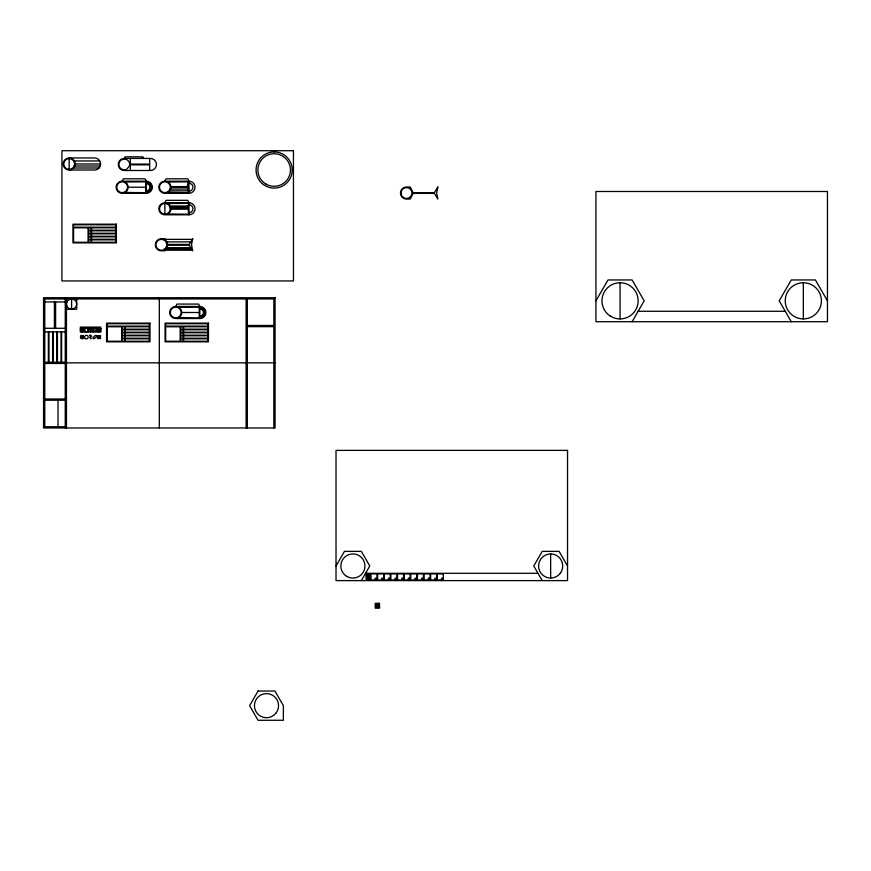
<?xml version="1.0" encoding="UTF-8"?>
<svg xmlns="http://www.w3.org/2000/svg" width="871" height="871" viewBox="0 0 871 871"><rect width="100%" height="100%" fill="white"/><g stroke="black" fill="none" stroke-linecap="round" stroke-linejoin="round"><path stroke-width="1.31" d="M170.607 189.094L170.901 187.232L188.386 187.232L188.386 192.665L167.885 192.458A6.032 6.032 0 0 0 169.355 191.272L169.747 190.782A6.032 6.032 0 0 0 170.607 189.094L188.386 189.04M124.303 158.435L150.4 158.435A6.032 6.032 0 0 1 156.432 164.467A6.032 6.032 0 0 1 150.4 170.498L124.303 170.498A6.032 6.032 0 0 1 118.271 164.467A6.032 6.032 0 0 1 124.303 158.435L125.097 156.834L142.844 156.834L143.65 158.435M122.158 181.201L123.366 178.795L145.065 178.795L146.274 181.201A6.032 6.032 0 0 1 152.305 187.232A6.032 6.032 0 0 1 146.274 193.264L122.158 193.264A6.032 6.032 0 0 1 116.126 187.232A6.032 6.032 0 0 1 122.158 181.201L146.274 181.201M164.869 181.201L166.078 178.795L187.777 178.795L188.985 181.201A6.032 6.032 0 0 1 195.017 187.232A6.032 6.032 0 0 1 188.985 193.264L164.869 193.264A6.032 6.032 0 0 1 158.838 187.232A6.032 6.032 0 0 1 164.869 181.201L188.985 181.201L188.985 193.264M164.869 202.747L166.078 200.33L187.777 200.33L188.985 202.747A6.032 6.032 0 0 1 195.017 208.768A6.032 6.032 0 0 1 188.985 214.799L164.869 214.799A6.032 6.032 0 0 1 158.838 208.768A6.032 6.032 0 0 1 164.869 202.747L188.985 202.747L188.985 214.799M175.724 306.472L176.933 304.066L198.632 304.066L199.84 306.472A6.032 6.032 0 0 1 205.872 312.504A6.032 6.032 0 0 1 199.84 318.536L175.724 318.536A6.032 6.032 0 0 1 169.693 312.504A6.032 6.032 0 0 1 175.724 306.472L199.84 306.472M336.021 565.987L344.47 551.376L361.345 551.376L369.783 565.987L361.345 580.609M595.938 300.833L608.002 279.95L632.117 279.95L644.17 300.833L632.117 321.715M93.981 331.818C91.27 332.091 95.266 327.354 96.485 328.519C96.931 330.142 94.275 332.33 93.273 330.849M93.981 338.786C91.27 338.993 95.244 334.355 96.485 335.487C96.703 337.632 94.275 339.037 93.273 337.806M803.334 318.917L804.281 318.895A18.084 18.084 0 0 0 817.967 311.47L818.5 310.686A18.084 18.084 0 0 0 813.96 286.2L813.187 285.666A18.084 18.084 0 0 0 788.168 310.686L788.701 311.47A18.084 18.084 0 0 0 803.334 318.917L803.334 282.748M74.394 160.961L99.773 160.961M75.2 163.977L100.579 163.977M74.852 165.991L100.23 165.991M292.242 170.008A18.084 18.084 0 0 0 265.111 154.341A18.084 18.084 0 0 0 265.111 185.675A18.084 18.084 0 0 0 292.242 170.008L293.451 170.008M128.189 187.232L145.675 187.232M169.693 190.847L188.386 190.847M170.215 206.002L188.386 206.002M170.716 207.32L188.386 207.32M165.425 239.362L191.805 239.362M166.688 241.898L190.531 241.898M166.688 247.691L190.531 247.691M166.056 248.954L191.163 248.954M165.425 250.217L191.805 250.217M44.759 301.954L65.249 301.954M66.457 309.194L76.713 309.194L76.713 298.938M638.138 311.274L785.25 311.274M181.756 312.504L199.241 312.504M100.862 327.115L80.361 327.115L80.361 331.938L83.986 331.938L83.986 328.323L80.361 328.323M44.759 328.28L65.249 328.28M44.759 331.895L65.249 331.895M66.457 362.249L44.759 362.249L44.759 298.938L273.853 298.938L273.853 325.471L247.331 325.471L247.331 298.938M66.457 362.848L275.062 362.848M66.457 363.447L44.759 363.447L44.759 426.757L66.457 426.757M44.759 399.016L66.457 399.016M44.759 400.225L66.457 400.225M365.57 573.303L537.995 573.303M377.023 578.202L375.216 578.202L375.216 580.01M383.654 578.202L381.846 578.202L381.846 580.01M390.284 578.202L388.477 578.202L388.477 580.01M396.915 578.202L395.107 578.202L395.107 580.01M403.545 578.202L401.738 578.202L401.738 580.01M410.176 578.202L408.368 578.202L408.368 580.01M416.817 578.202L414.999 578.202L414.999 580.01M423.448 578.202L421.64 578.202L421.64 580.01M430.078 578.202L428.271 578.202L428.271 580.01M436.709 578.202L434.901 578.202L434.901 580.01M443.339 578.202L441.532 578.202L441.532 580.01M188.985 183.215L190.226 183.411A4.017 4.017 0 0 1 188.985 191.25M188.985 204.75L190.226 204.946A4.017 4.017 0 0 1 188.985 212.785M89.887 328.323L90.617 331.938L91.335 328.323M827.45 300.833L815.398 279.95L791.282 279.95L779.218 300.833L791.282 321.715M567.533 565.987L559.095 551.376L542.219 551.376L533.771 565.987L542.219 580.609M620.054 282.748L620.054 318.917M550.657 553.934L550.657 578.05M274.158 150.716L274.158 151.924M273.853 427.955L273.853 326.669L247.331 326.669L247.331 427.955M246.123 298.938L246.123 427.955M164.869 203.346L164.869 214.201M159.306 297.73L159.306 427.955M149.681 158.435L149.681 164.107L130.323 164.107L130.323 158.435M149.681 170.498L149.681 164.826L130.323 164.826L130.323 170.498M71.585 298.938L71.585 309.194M66.457 297.73L66.457 427.955M65.249 297.73L65.249 427.955M61.634 331.895L61.634 362.249M61.035 331.895L61.035 362.249M58.019 400.225L58.019 426.757M57.421 331.895L57.421 362.249M56.811 331.895L56.811 362.249M55.602 301.954L55.602 328.28M54.405 301.954L54.405 328.28M53.196 331.895L53.196 362.249M52.598 331.895L52.598 362.249M48.972 331.895L48.972 362.249M48.373 331.895L48.373 362.249M73.654 168.016A6.032 6.032 0 0 1 63.746 166.622A6.032 6.032 0 0 1 68.755 157.967A6.032 6.032 0 0 1 74.906 165.838L73.665 167.994L99.044 167.994L100.285 165.838A6.032 6.032 0 0 0 94.547 157.945L69.168 157.945L69.168 170.008L94.547 170.008A6.032 6.032 0 0 0 99.033 168.016M146.274 182.714A4.518 4.518 0 0 1 150.792 187.232A4.518 4.518 0 0 1 146.274 191.762M146.274 183.618A3.615 3.615 0 0 1 149.888 187.232A3.615 3.615 0 0 1 146.274 190.847M199.84 308.889A3.615 3.615 0 0 1 203.455 312.504A3.615 3.615 0 0 1 199.84 316.119M199.84 307.986A4.518 4.518 0 0 1 204.358 312.504A4.518 4.518 0 0 1 199.84 317.022M170.302 208.768L169.823 210.978A5.389 5.389 0 0 1 161.897 213.264A5.389 5.389 0 0 1 161.026 205.055A5.389 5.389 0 0 1 169.257 205.632L170.302 208.768M170.89 209.007L170.607 210.63A6.032 6.032 0 0 1 169.747 212.317L169.355 212.807A6.032 6.032 0 0 1 167.885 213.994L188.386 214.201L188.386 209.007L170.89 209.007M375.771 578.986L376.37 579.335L375.793 578.91M375.532 578.954C376.403 581.414 377.35 577.419 375.532 578.954M192.709 238.763L191.5 244.795L192.709 250.826L189.268 245.154L167.961 245.154L165.12 250.826L161.353 250.826A6.032 6.032 0 0 1 155.321 244.795A6.032 6.032 0 0 1 161.353 238.763L165.12 238.763L167.961 244.435L189.268 244.435L192.709 238.763M437.841 187.004L436.643 193.024L437.841 199.056L434.411 193.395L413.094 193.395L410.263 199.056L406.496 199.056A6.032 6.032 0 0 1 400.464 193.024A6.032 6.032 0 0 1 406.496 187.004L410.263 187.004L413.094 192.665L434.411 192.665L437.841 187.004M383.327 578.562L382.434 579.378C381.738 576.863 382.413 581.534 382.783 578.856L383.273 579.748L383.327 578.562M74.296 165.642L74.089 166.165A5.389 5.389 0 0 1 72.772 167.983L72.337 168.332A5.389 5.389 0 0 1 64.813 167.145A5.389 5.389 0 0 1 66 159.622A5.389 5.389 0 0 1 73.523 160.808L73.839 161.287A5.389 5.389 0 0 1 74.296 165.642M129.42 166.132L126.491 169.388A5.389 5.389 0 0 1 119.545 166.992A5.389 5.389 0 0 1 121.439 159.894A5.389 5.389 0 0 1 128.658 161.298L129.42 162.801A5.389 5.389 0 0 1 129.42 166.132M170.03 188.909L169.823 189.443A5.422 5.422 0 0 1 161.244 191.272A5.422 5.422 0 0 1 162.158 182.54A5.422 5.422 0 0 1 170.183 186.111L170.27 186.666A5.422 5.422 0 0 1 170.03 188.909M81.264 328.563L80.361 330.131L81.264 331.699L83.083 331.699L83.986 330.131L83.083 328.563L81.264 328.563M81.482 328.922L80.785 330.131L81.482 331.328L82.865 331.328L83.562 330.131L82.865 328.922L81.482 328.922M81.264 335.531L80.361 337.088L81.264 338.656L83.083 338.656L83.986 337.088L83.083 335.531L81.264 335.531M81.482 335.89L80.785 337.088L81.482 338.296L82.865 338.296L83.562 337.088L82.865 335.89L81.482 335.89M258.045 691.041L249.607 705.662L258.045 720.284L283.369 720.284L283.369 705.662L274.931 691.041L258.045 691.041M90.617 336.489L89.887 337.698L90.976 338.906L90.377 337.698L91.575 336.489L90.976 335.281L89.528 335.281L90.617 336.489M276.249 712.75L275.857 713.251A12.052 12.052 0 0 1 257.119 713.251L256.738 712.75A12.052 12.052 0 0 1 258.426 696.702A12.052 12.052 0 0 1 274.561 696.702A12.052 12.052 0 0 1 276.249 712.75M560.412 573.074L560.02 573.575A12.052 12.052 0 0 1 541.283 573.575L540.902 573.074A12.052 12.052 0 0 1 542.589 557.026A12.052 12.052 0 0 1 558.725 557.026A12.052 12.052 0 0 1 560.412 573.074M99.599 329.162L98.085 330.664L98.085 329.162L99.599 329.162M100.023 329.586L98.521 331.089L100.023 331.089L100.023 329.586M99.599 336.13L98.085 337.632L98.085 336.13L99.599 336.13M100.023 336.554L98.521 338.057L100.023 338.057L100.023 336.554M164.989 248.823L164.543 249.182A5.422 5.422 0 0 1 157.324 248.42A5.422 5.422 0 0 1 157.324 241.158A5.422 5.422 0 0 1 164.543 240.407L164.989 240.755A5.422 5.422 0 0 1 164.989 248.823M410.121 197.064L409.686 197.412A5.422 5.422 0 0 1 402.467 196.661A5.422 5.422 0 0 1 402.467 189.399A5.422 5.422 0 0 1 409.686 188.637L410.121 188.996A5.422 5.422 0 0 1 410.121 197.064M125.174 192.458L145.675 192.665L145.675 181.81L125.174 182.017A6.032 6.032 0 0 1 125.174 192.458M178.74 317.73L199.241 317.937L199.241 307.082L178.74 307.289A6.032 6.032 0 0 1 178.74 317.73M293.451 150.716L61.939 150.716L61.939 280.941L293.451 280.941L293.451 150.716M187.417 181.81L167.885 182.017A6.032 6.032 0 0 1 170.868 186.601L187.417 186.634L187.417 185.066L188.386 185.066L187.417 181.81M827.45 191.489L595.938 191.489L595.938 321.715L827.45 321.715L827.45 191.489M188.386 203.346L167.885 203.553A6.032 6.032 0 0 1 170.095 205.752L170.89 208.528L188.386 208.528L188.386 203.346M116.398 224.185L72.99 224.185L72.99 242.878L116.398 242.878L116.398 224.185M115.789 224.794L73.589 224.794L73.589 227.2L115.789 227.2L115.789 224.794M88.058 227.81L73.589 227.81L73.589 242.28L88.058 242.28L88.058 227.81M91.074 227.81L88.657 227.81L88.657 230.216L91.074 230.216L91.074 227.81M115.789 227.81L91.673 227.81L91.673 230.216L115.789 230.216L115.789 227.81M91.074 230.815L88.657 230.815L88.657 233.232L91.074 233.232L91.074 230.815M115.789 230.815L91.673 230.815L91.673 233.232L115.789 233.232L115.789 230.815M91.074 233.831L88.657 233.831L88.657 236.248L91.074 236.248L91.074 233.831M115.789 233.831L91.673 233.831L91.673 236.248L115.789 236.248L115.789 233.831M91.074 236.847L88.657 236.847L88.657 239.264L91.074 239.264L91.074 236.847M115.789 236.847L91.673 236.847L91.673 239.264L115.789 239.264L115.789 236.847M91.074 239.863L88.657 239.863L88.657 242.28L91.074 242.28L91.074 239.863M115.789 239.863L91.673 239.863L91.673 242.28L115.789 242.28L115.789 239.863M275.062 297.73L43.55 297.73L43.55 427.955L275.062 427.955L275.062 297.73M149.975 323.13L106.567 323.13L106.567 341.824L149.975 341.824L149.975 323.13M208.474 323.13L165.065 323.13L165.065 341.824L208.474 341.824L208.474 323.13M149.376 323.74L107.177 323.74L107.177 326.146L149.376 326.146L149.376 323.74M207.864 323.74L165.664 323.74L165.664 326.146L207.864 326.146L207.864 323.74M121.646 326.756L107.177 326.756L107.177 341.225L121.646 341.225L121.646 326.756M124.662 326.756L122.245 326.756L122.245 329.162L124.662 329.162L124.662 326.756M149.376 326.756L125.261 326.756L125.261 329.162L149.376 329.162L149.376 326.756M180.134 326.756L165.664 326.756L165.664 341.225L180.134 341.225L180.134 326.756M183.15 326.756L180.733 326.756L180.733 329.162L183.15 329.162L183.15 326.756M207.864 326.756L183.748 326.756L183.748 329.162L207.864 329.162L207.864 326.756M88.2 328.323L84.585 328.323L84.585 331.938L88.2 331.938L88.2 328.323M92.424 328.323L88.809 328.323L88.809 331.938L92.424 331.938L92.424 328.323M96.648 328.323L93.023 328.323L93.023 331.938L96.648 331.938L96.648 328.323M100.862 328.323L97.247 328.323L97.247 331.938L100.862 331.938L100.862 328.323M100.503 328.683L97.606 328.683L97.606 331.579L100.503 331.579L100.503 328.683M82.418 329.162L81.21 329.891L81.928 331.089L83.137 330.37L82.418 329.162M124.662 329.771L122.245 329.771L122.245 332.178L124.662 332.178L124.662 329.771M149.376 329.771L125.261 329.771L125.261 332.178L149.376 332.178L149.376 329.771M183.15 329.771L180.733 329.771L180.733 332.178L183.15 332.178L183.15 329.771M207.864 329.771L183.748 329.771L183.748 332.178L207.864 332.178L207.864 329.771M124.662 332.776L122.245 332.776L122.245 335.193L124.662 335.193L124.662 332.776M149.376 332.776L125.261 332.776L125.261 335.193L149.376 335.193L149.376 332.776M183.15 332.776L180.733 332.776L180.733 335.193L183.15 335.193L183.15 332.776M207.864 332.776L183.748 332.776L183.748 335.193L207.864 335.193L207.864 332.776M100.503 335.651L97.606 335.651L97.606 338.536L100.503 338.536L100.503 335.651M124.662 335.792L122.245 335.792L122.245 338.209L124.662 338.209L124.662 335.792M149.376 335.792L125.261 335.792L125.261 338.209L149.376 338.209L149.376 335.792M183.15 335.792L180.733 335.792L180.733 338.209L183.15 338.209L183.15 335.792M207.864 335.792L183.748 335.792L183.748 338.209L207.864 338.209L207.864 335.792M82.418 336.13L81.21 336.848L81.928 338.057L83.137 337.338L82.418 336.13M124.662 338.808L122.245 338.808L122.245 341.225L124.662 341.225L124.662 338.808M149.376 338.808L125.261 338.808L125.261 341.225L149.376 341.225L149.376 338.808M183.15 338.808L180.733 338.808L180.733 341.225L183.15 341.225L183.15 338.808M207.864 338.808L183.748 338.808L183.748 341.225L207.864 341.225L207.864 338.808M567.533 450.383L336.021 450.383L336.021 580.609L567.533 580.609L567.533 450.383M377.023 573.902L370.992 573.902L370.992 580.01L377.023 580.01L377.023 573.902M383.654 573.902L377.622 573.902L377.622 580.01L383.654 580.01L383.654 573.902M390.284 573.902L384.253 573.902L384.253 580.01L390.284 580.01L390.284 573.902M396.915 573.902L390.883 573.902L390.883 580.01L396.915 580.01L396.915 573.902M403.545 573.902L397.524 573.902L397.524 580.01L403.545 580.01L403.545 573.902M410.176 573.902L404.155 573.902L404.155 580.01L410.176 580.01L410.176 573.902M416.817 573.902L410.785 573.902L410.785 580.01L416.817 580.01L416.817 573.902M423.448 573.902L417.416 573.902L417.416 580.01L423.448 580.01L423.448 573.902M430.078 573.902L424.046 573.902L424.046 580.01L430.078 580.01L430.078 573.902M436.709 573.902L430.677 573.902L430.677 580.01L436.709 580.01L436.709 573.902M443.339 573.902L437.307 573.902L437.307 580.01L443.339 580.01L443.339 573.902M370.338 574.512L366.114 574.512L366.114 575.742L370.338 575.742L370.338 574.512M370.393 576.341L366.114 576.341L366.114 577.571L370.393 577.571L370.393 576.341M370.393 578.17L366.114 578.17L366.114 579.4L370.393 579.4L370.393 578.17M379.484 603.309L375.259 603.309L375.259 604.539L379.484 604.539L379.484 603.309M379.538 605.149L375.259 605.149L375.259 606.379L379.538 606.379L379.538 605.149M379.538 606.978L375.259 606.978L375.259 608.208L379.538 608.208L379.538 606.978M199.84 317.937L199.84 307.082A5.422 5.422 0 0 1 205.262 312.504A5.422 5.422 0 0 1 199.84 317.937M146.274 192.665L146.274 181.81A5.422 5.422 0 0 1 151.696 187.232A5.422 5.422 0 0 1 146.274 192.665M69.027 308.508A5.128 5.128 0 0 0 76.713 304.066A5.128 5.128 0 0 0 69.027 299.624A5.128 5.128 0 0 0 69.027 308.508M85.336 331.59A1.807 1.807 0 0 0 88.189 330.316A1.807 1.807 0 0 0 85.663 328.476A1.807 1.807 0 0 0 85.336 331.59M85.336 338.558A1.807 1.807 0 0 0 88.189 337.284A1.807 1.807 0 0 0 85.663 335.444A1.807 1.807 0 0 0 85.336 338.558M266.014 184.108A16.277 16.277 0 0 0 290.435 170.008A16.277 16.277 0 0 0 266.014 155.909A16.277 16.277 0 0 0 266.014 184.108M119.447 191.936A5.422 5.422 0 0 0 127.58 187.232A5.422 5.422 0 0 0 119.447 182.54A5.422 5.422 0 0 0 119.447 191.936M173.013 317.207A5.422 5.422 0 0 0 181.146 312.504A5.422 5.422 0 0 0 173.013 307.811A5.422 5.422 0 0 0 173.013 317.207M610.201 315.999A18.084 18.084 0 0 0 638.116 301.78A18.084 18.084 0 0 0 611.845 284.719A18.084 18.084 0 0 0 610.201 315.999M346.876 576.439A12.052 12.052 0 0 0 364.96 565.987A12.052 12.052 0 0 0 346.876 555.546A12.052 12.052 0 0 0 346.876 576.439"/></g></svg>
